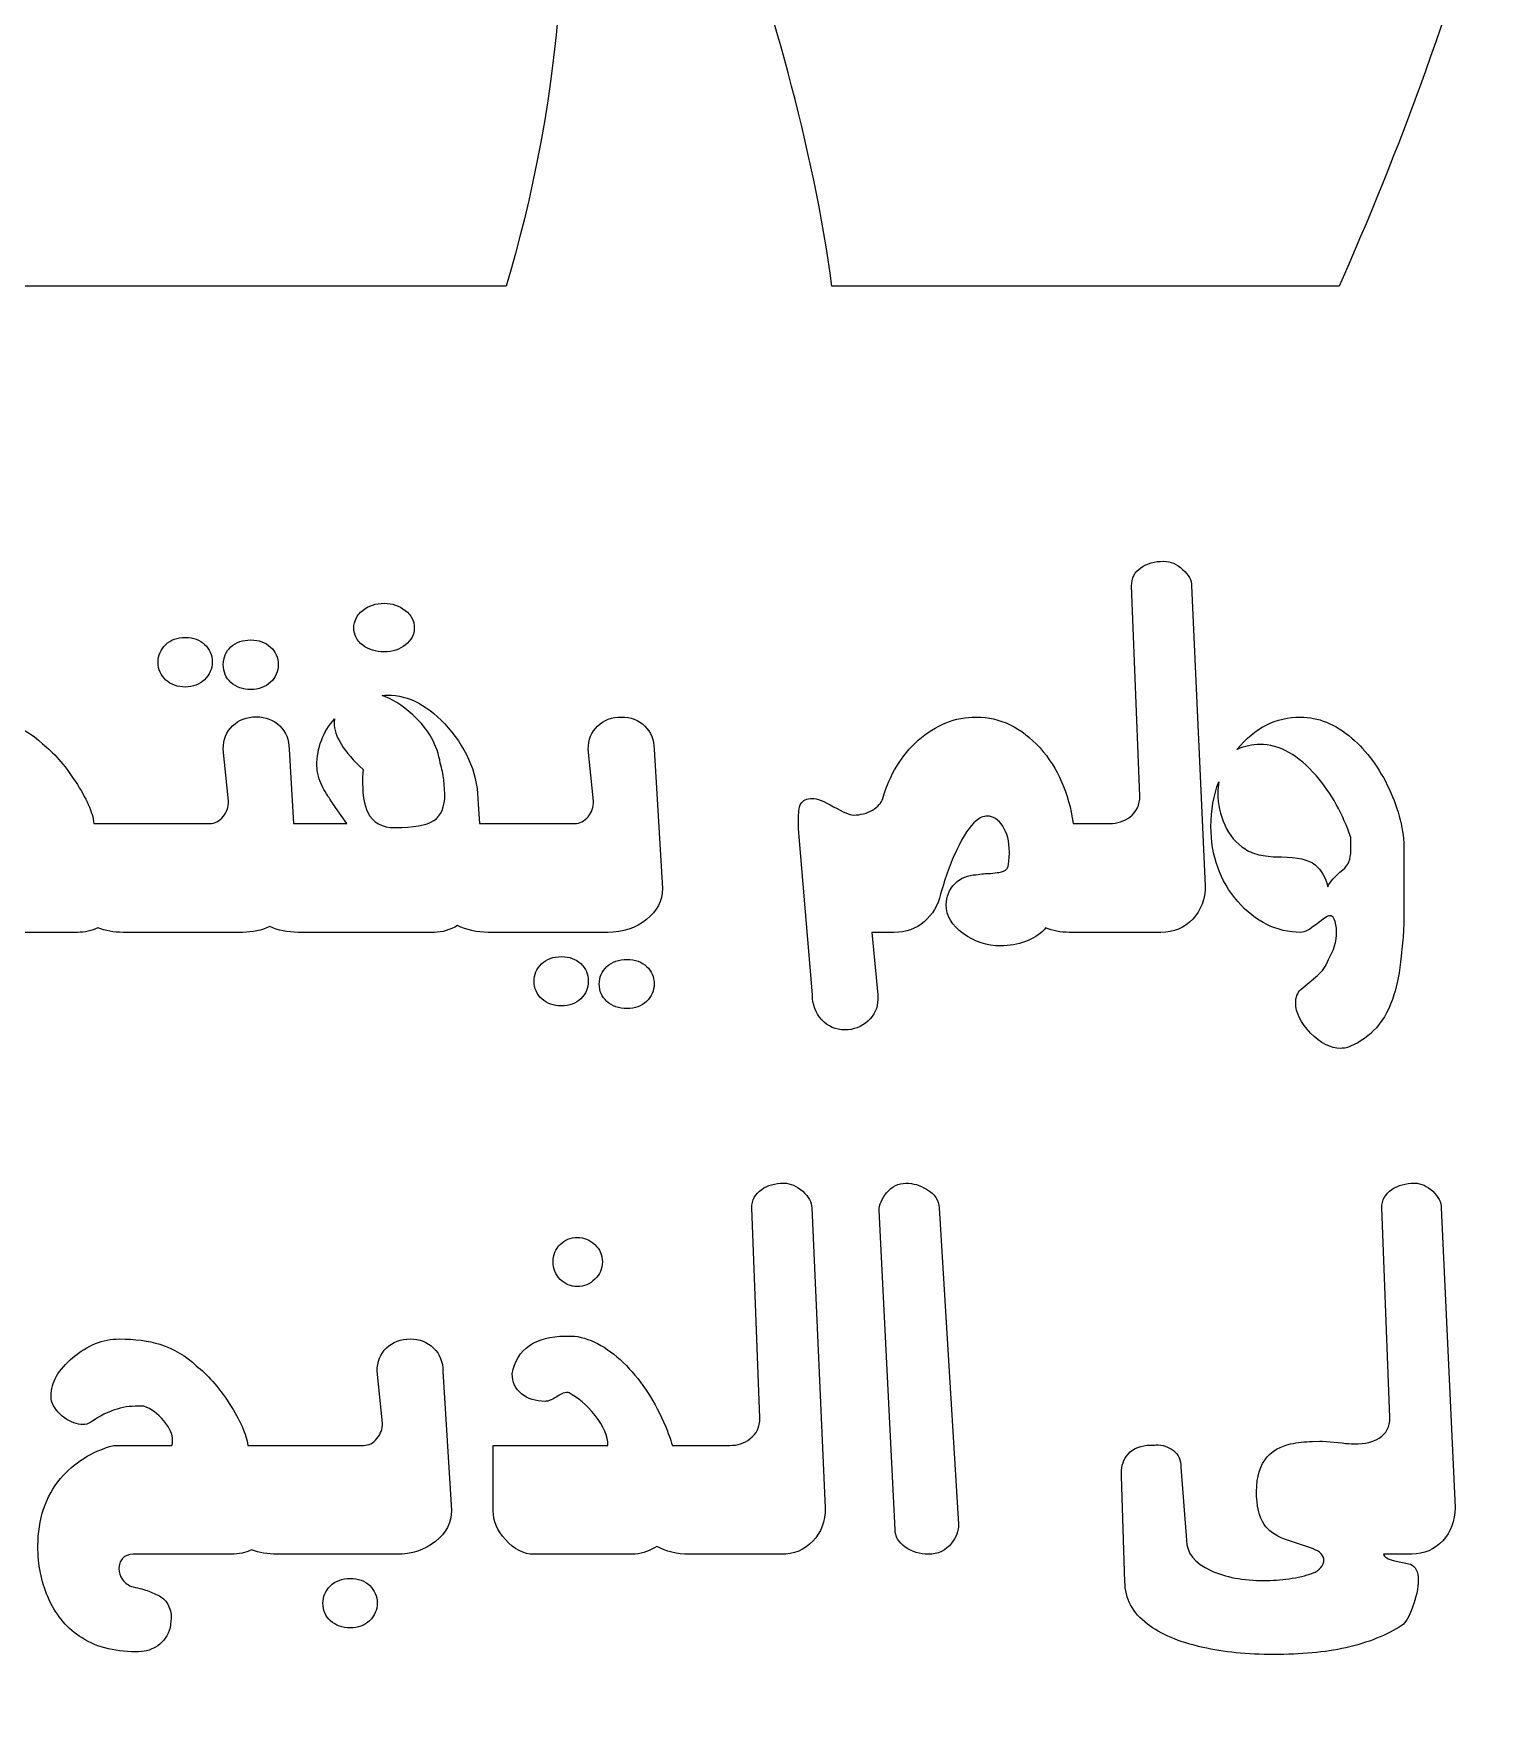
# Model space of a CAD drawing. Extents: x -11 to 3328, y 13 to 1701.
# Drawn here: x 2905.8 to 3013.3, y 913.3 to 1039.3 of the extents above; entities that cross this region are included whole.
import ezdxf

# ---------------------------------------------------------------- set-up
doc = ezdxf.new("R2010")
doc.units = 0
doc.layers.add('H0107_Printing_Least_5', color=7, linetype='CONTINUOUS')

msp = doc.modelspace()

# ---------------------------------------------------------------- linework, layer by layer
at = {"layer": 'H0107_Printing_Least_5', "color": 1}
for points in [[(2940.911426, 1020.602074), (2892.968428, 1020.602074)], [(3002.747425, 1020.602074), (2965.090426, 1020.602074)], [(2987.957425, 982.734075), (2987.346425, 998.330075)], [(2991.803425, 998.332075), (2992.810425, 976.066076)], [(2920.302427, 982.342075), (2919.906427, 986.212075)], [(2924.792427, 986.213075), (2925.126427, 980.688075), (2929.083427, 980.688075), (2928.241427, 981.878075)], [(2947.404426, 982.338075), (2947.008426, 986.200075)], [(2951.894426, 986.200075), (2952.521426, 975.851076)], [(2930.285427, 984.699075), (2930.247427, 984.119075), (2930.247427, 983.619075)], [(2936.356427, 982.885075), (2936.280427, 983.927075)], [(2938.821427, 982.131075), (2938.930427, 980.688075), (2945.985426, 980.688075)], [(2910.300427, 980.688075), (2912.166427, 980.688075), (2918.883427, 980.688075)], [(2963.645426, 967.961076), (2962.621426, 980.291075), (2962.621426, 980.720075), (2962.621426, 981.150075)], [(2983.006425, 980.688075), (2985.712425, 980.688075)], [(3003.622425, 978.686076), (3003.622425, 979.115076), (3003.622425, 979.640076)], [(2978.202426, 977.676076), (2978.252426, 978.149076), (2978.268426, 978.558076)], [(3007.565425, 978.697076), (3007.565425, 974.144076)], [(2980.942425, 972.930076), (2980.876425, 972.814076)], [(2909.079427, 972.600076), (2901.981427, 972.600076), (2901.783427, 972.600076)], [(2921.342427, 972.600076), (2912.463427, 972.600076)], [(2935.569427, 972.600076), (2925.468427, 972.600076)], [(2948.444426, 972.600076), (2939.564427, 972.600076)], [(2969.702426, 972.600076), (2968.068426, 972.600076), (2968.497426, 967.956076), (2968.497426, 967.775076), (2968.497426, 967.609076)], [(2989.525425, 972.600076), (2982.708425, 972.600076)], [(2999.907425, 968.357076), (3001.145425, 969.397076)], [(2959.750426, 936.539077), (2959.139426, 952.133076)], [(2963.596426, 952.133076), (2964.603426, 929.852077)], [(2969.785426, 928.234077), (2968.597426, 951.937076)], [(2973.050426, 952.134076), (2974.491426, 928.647077)], [(3006.526425, 936.553077), (3005.915425, 952.134076)], [(3010.339425, 952.134076), (3011.362425, 929.869077)], [(2945.292426, 942.611076), (2945.986426, 942.611076)], [(2931.725427, 936.141077), (2931.329427, 940.003076)], [(2936.214427, 940.003076), (2936.842427, 929.654077)], [(2907.149427, 937.770077), (2907.132427, 937.952077), (2907.116427, 938.182077)], [(2914.015427, 937.395077), (2913.536427, 937.395077), (2913.372427, 937.395077)], [(2911.770427, 934.490077), (2916.078427, 934.490077), (2916.128427, 934.623077), (2916.145427, 934.858077)], [(2921.723427, 934.490077), (2923.588427, 934.490077), (2930.305427, 934.490077)], [(2939.945427, 929.654077), (2939.945427, 934.490077), (2948.462426, 934.490077)], [(2953.249426, 934.490077), (2957.506426, 934.490077)], [(2988.749425, 934.506077), (2988.914425, 934.506077)], [(3000.782425, 934.771077), (3001.310425, 934.803077), (3001.492425, 934.803077), (3002.977425, 934.672077)], [(2986.851425, 924.356077), (2986.587425, 932.196077), (2986.587425, 932.444077)], [(2991.010425, 932.873077), (2991.423425, 927.443077)], [(3000.782425, 926.832077), (2998.702425, 927.524077)], [(2920.502427, 926.403077), (2913.404427, 926.403077), (2913.206427, 926.403077)], [(2932.765427, 926.403077), (2923.885427, 926.403077)], [(2950.492426, 926.403077), (2942.982426, 926.403077)], [(2961.318426, 926.403077), (2954.502426, 926.403077)], [(3008.144425, 926.419077), (3006.047425, 926.419077)], [(3006.856425, 925.924077), (3008.044425, 925.676077)], [(2914.379427, 923.669077), (2915.055427, 923.372077)], [(2916.046427, 921.643077), (2915.996427, 921.231077)]]:
    msp.add_lwpolyline(points, dxfattribs=at)
for points in [[(2929.594427, 995.212075)], [(2915.070427, 992.670075)], [(2919.906427, 992.489075)], [(2994.264425, 980.576075)], [(2951.333426, 973.549076)], [(2974.843426, 972.509076)], [(2943.550426, 967.657076)], [(2947.817426, 968.754076)], [(2944.921426, 949.420076)], [(2940.853426, 927.492077)], [(3006.856425, 925.924077)], [(2931.329427, 922.771077)]]:
    msp.add_lwpolyline(points, close=True, dxfattribs=at)
for points in [[(3019.366425, 1085.010073), (3020.978424, 1070.288073), (3011.252425, 1039.480074), (3002.747425, 1020.602074)], [(2941.109426, 1075.670073), (2948.072426, 1053.396074), (2944.595426, 1032.975074), (2940.911426, 1020.602074)], [(2965.090426, 1020.602074), (2962.378426, 1041.232074), (2952.214426, 1065.294073), (2946.262426, 1075.670073)], [(2987.346425, 998.330075), (2987.346425, 998.913075), (2987.574425, 999.365075), (2988.031425, 999.685075)], [(2988.031425, 999.685075), (2988.488425, 1000.004075), (2989.057425, 1000.163075), (2989.739425, 1000.163075)], [(2989.739425, 1000.163075), (2990.223425, 1000.163075), (2990.688425, 999.963075), (2991.135425, 999.562075)], [(2991.135425, 999.562075), (2991.580425, 999.159075), (2991.803425, 998.750075), (2991.803425, 998.332075)], [(2793.42343, 996.903075), (2793.42343, 869.308078), (2911.967427, 780.97908), (3039.562424, 780.97908)], [(2930.254427, 996.508075), (2930.695427, 996.865075), (2931.229427, 997.044075), (2931.856427, 997.044075)], [(2931.856427, 997.044075), (2932.449427, 997.044075), (2932.969427, 996.865075), (2933.416427, 996.508075)], [(2929.594427, 995.212075), (2929.594427, 995.718075), (2929.815427, 996.150075), (2930.254427, 996.508075)], [(2933.416427, 996.508075), (2933.861427, 996.150075), (2934.084427, 995.718075), (2934.084427, 995.212075)], [(2915.623427, 993.966075), (2915.991427, 994.324075), (2916.484427, 994.502075), (2917.100427, 994.502075)], [(2917.100427, 994.502075), (2917.683427, 994.502075), (2918.156427, 994.326075), (2918.520427, 993.974075)], [(2920.475427, 993.801075), (2920.855427, 994.148075), (2921.347427, 994.321075), (2921.953427, 994.321075)], [(2921.953427, 994.321075), (2922.547427, 994.321075), (2923.034427, 994.144075), (2923.414427, 993.792075)], [(2930.254427, 993.933075), (2929.815427, 994.269075), (2929.594427, 994.695075), (2929.594427, 995.212075)], [(2934.084427, 995.212075), (2934.084427, 994.717075), (2933.867427, 994.296075), (2933.432427, 993.950075)], [(2915.070427, 992.670075), (2915.070427, 993.177075), (2915.254427, 993.608075), (2915.623427, 993.966075)], [(2918.520427, 993.974075), (2918.894427, 993.644075), (2919.081427, 993.209075), (2919.081427, 992.670075)], [(2919.906427, 992.489075), (2919.906427, 993.017075), (2920.096427, 993.454075), (2920.475427, 993.801075)], [(2923.414427, 993.792075), (2923.793427, 993.440075), (2923.983427, 993.005075), (2923.983427, 992.489075)], [(2931.856427, 993.430075), (2931.229427, 993.430075), (2930.695427, 993.597075), (2930.254427, 993.933075)], [(2933.432427, 993.950075), (2932.997427, 993.602075), (2932.471427, 993.430075), (2931.856427, 993.430075)], [(2915.639427, 991.342075), (2915.260427, 991.688075), (2915.070427, 992.131075), (2915.070427, 992.670075)], [(2919.081427, 992.670075), (2919.081427, 992.164075), (2918.891427, 991.730075), (2918.511427, 991.366075)], [(2920.475427, 991.160075), (2920.096427, 991.506075), (2919.906427, 991.949075), (2919.906427, 992.489075)], [(2923.983427, 992.489075), (2923.983427, 991.971075), (2923.793427, 991.534075), (2923.414427, 991.176075)], [(2917.100427, 990.822075), (2916.506427, 990.822075), (2916.019427, 990.995075), (2915.639427, 991.342075)], [(2918.511427, 991.366075), (2918.132427, 991.003075), (2917.661427, 990.822075), (2917.100427, 990.822075)], [(2921.953427, 990.640075), (2921.347427, 990.640075), (2920.855427, 990.814075), (2920.475427, 991.160075)], [(2923.414427, 991.176075), (2923.034427, 990.818075), (2922.547427, 990.640075), (2921.953427, 990.640075)], [(2931.690427, 990.192075), (2931.824427, 990.200075), (2931.949427, 990.227075), (2932.087427, 990.227075)], [(2933.974427, 988.748075), (2933.163427, 989.491075), (2932.404427, 989.960075), (2931.690427, 990.192075)], [(2932.087427, 990.227075), (2933.682427, 990.227075), (2935.190427, 989.413075), (2936.609427, 987.782075)], [(2903.780427, 988.198075), (2904.826427, 987.867075), (2905.722427, 987.334075), (2906.471427, 986.596075)], [(2919.906427, 986.212075), (2919.906427, 986.918075), (2920.137427, 987.493075), (2920.600427, 987.940075)], [(2920.600427, 987.940075), (2921.061427, 988.387075), (2921.650427, 988.610075), (2922.365427, 988.610075)], [(2922.365427, 988.610075), (2923.058427, 988.610075), (2923.637427, 988.384075), (2924.098427, 987.932075)], [(2924.098427, 987.932075), (2924.561427, 987.480075), (2924.792427, 986.908075), (2924.792427, 986.213075)], [(2926.855427, 984.970075), (2926.855427, 986.320075), (2927.302427, 987.477075), (2928.161427, 988.458075)], [(2928.161427, 988.458075), (2928.150427, 988.363075), (2928.134427, 988.271075), (2928.134427, 988.170075)], [(2928.134427, 988.170075), (2928.134427, 987.167075), (2928.852427, 986.010075), (2930.285427, 984.699075)], [(2936.010427, 985.162075), (2935.831427, 986.472075), (2935.153427, 987.667075), (2933.974427, 988.748075)], [(2936.609427, 987.782075), (2938.083427, 986.108075), (2938.821427, 984.223075), (2938.821427, 982.131075)], [(2947.008426, 986.200075), (2947.008426, 986.904075), (2947.239426, 987.480075), (2947.701426, 987.925075)], [(2947.701426, 987.925075), (2948.163426, 988.370075), (2948.752426, 988.593075), (2949.468426, 988.593075)], [(2949.468426, 988.593075), (2950.160426, 988.593075), (2950.739426, 988.368075), (2951.200426, 987.917075)], [(2951.200426, 987.917075), (2951.663426, 987.465075), (2951.894426, 986.893075), (2951.894426, 986.200075)], [(2971.501426, 986.864075), (2972.810426, 988.017075), (2974.246426, 988.593075), (2975.809426, 988.593075)], [(2975.809426, 988.593075), (2977.580426, 988.593075), (2979.160426, 987.828075), (2980.546425, 986.299075)], [(2995.190425, 986.200075), (2996.491425, 987.795075), (2998.058425, 988.593075), (2999.891425, 988.593075)], [(2999.891425, 988.593075), (3001.187425, 988.593075), (3002.455425, 988.071075), (3003.696425, 987.026075)], [(2906.471427, 986.596075), (2907.285427, 985.991075), (2908.102427, 985.061075), (2908.922427, 983.806075)], [(2968.877426, 982.550075), (2969.382426, 984.306075), (2970.258426, 985.744075), (2971.501426, 986.864075)], [(2996.876425, 986.552075), (2996.310425, 986.552075), (2995.744425, 986.425075), (2995.179425, 986.186075)], [(3001.063425, 984.214075), (2999.733425, 985.773075), (2998.338425, 986.552075), (2996.876425, 986.552075)], [(3003.696425, 987.026075), (3004.815425, 986.059075), (3005.740425, 984.799075), (3006.470425, 983.249075)], [(2980.546425, 986.299075), (2981.866425, 984.814075), (2982.686425, 982.943075), (2983.006425, 980.688075)], [(2995.179425, 986.186075), (2995.183425, 986.191075), (2995.186425, 986.196075), (2995.190425, 986.200075)], [(2927.300427, 983.366075), (2927.003427, 983.950075), (2926.855427, 984.485075), (2926.855427, 984.970075)], [(2936.280427, 983.927075), (2936.227427, 984.338075), (2936.138427, 984.750075), (2936.010427, 985.162075)], [(3002.541425, 982.092075), (3002.110425, 982.870075), (3001.616425, 983.578075), (3001.063425, 984.214075)], [(2908.922427, 983.806075), (2909.742427, 982.552075), (2910.201427, 981.513075), (2910.300427, 980.688075)], [(2927.663427, 982.729075), (2927.520427, 982.944075), (2927.399427, 983.157075), (2927.300427, 983.366075)], [(2928.241427, 981.878075), (2927.999427, 982.230075), (2927.806427, 982.514075), (2927.663427, 982.729075)], [(2930.247427, 983.619075), (2930.247427, 982.796075), (2930.375427, 982.088075), (2930.632427, 981.497075)], [(2935.531427, 980.898075), (2936.080427, 981.245075), (2936.356427, 981.908075), (2936.356427, 982.885075)], [(2987.214425, 981.166075), (2987.710425, 981.540075), (2987.957425, 982.063075), (2987.957425, 982.734075)], [(2993.239425, 980.472075), (2993.239425, 981.670075), (2993.434425, 982.774075), (2993.812425, 983.789075)], [(2993.812425, 983.789075), (2993.776425, 983.523075), (2993.751425, 983.239075), (2993.751425, 982.919075)], [(2993.751425, 982.919075), (2993.751425, 982.127075), (2993.922425, 981.347075), (2994.264425, 980.576075)], [(3006.470425, 983.249075), (3007.200425, 981.699075), (3007.565425, 980.181075), (3007.565425, 978.697076)], [(2919.890427, 981.192075), (2920.165427, 981.528075), (2920.302427, 981.911075), (2920.302427, 982.342075)], [(2930.632427, 981.497075), (2931.016427, 980.751075), (2931.694427, 980.379075), (2932.668427, 980.379075)], [(2946.992426, 981.191075), (2947.267426, 981.526075), (2947.404426, 981.908075), (2947.404426, 982.338075)], [(2962.621426, 981.150075), (2962.621426, 981.633075), (2962.676426, 981.969075), (2962.786426, 982.157075)], [(2962.786426, 982.157075), (2962.940426, 982.420075), (2963.226426, 982.552075), (2963.645426, 982.552075)], [(2963.645426, 982.552075), (2963.985426, 982.552075), (2964.511426, 982.346075), (2965.221426, 981.933075)], [(2965.221426, 981.933075), (2965.931426, 981.521075), (2966.417426, 981.315075), (2966.681426, 981.315075)], [(2966.681426, 981.315075), (2967.232426, 981.315075), (2967.707426, 981.438075), (2968.109426, 981.685075)], [(2968.109426, 981.685075), (2968.510426, 981.932075), (2968.767426, 982.220075), (2968.877426, 982.550075)], [(3003.622425, 979.640076), (3003.333425, 980.495075), (3002.973425, 981.313075), (3002.541425, 982.092075)], [(2918.883427, 980.688075), (2919.279427, 980.688075), (2919.615427, 980.855075), (2919.890427, 981.192075)], [(2932.668427, 980.379075), (2934.026427, 980.379075), (2934.979427, 980.552075), (2935.531427, 980.898075)], [(2945.985426, 980.688075), (2946.381426, 980.688075), (2946.717426, 980.855075), (2946.992426, 981.191075)], [(2975.809426, 980.885075), (2975.347426, 980.512075), (2974.857426, 979.780076), (2974.340426, 978.690076)], [(2976.617426, 981.232075), (2976.342426, 981.232075), (2976.073426, 981.117075), (2975.809426, 980.885075)], [(2977.781426, 980.490075), (2977.457426, 980.984075), (2977.069426, 981.232075), (2976.617426, 981.232075)], [(2978.268426, 978.558076), (2978.268426, 979.351076), (2978.106426, 979.994076), (2977.781426, 980.490075)], [(2985.712425, 980.688075), (2986.296425, 980.688075), (2986.796425, 980.847075), (2987.214425, 981.166075)], [(2995.228425, 974.894076), (2993.901425, 976.423076), (2993.239425, 978.283076), (2993.239425, 980.472075)], [(2994.264425, 980.576075), (2994.605425, 979.806076), (2995.106425, 979.212076), (2995.765425, 978.794076)], [(2974.340426, 978.690076), (2973.911426, 977.777076), (2973.520426, 976.693076), (2973.168426, 975.438076)], [(2977.823426, 977.137076), (2978.076426, 977.235076), (2978.202426, 977.414076), (2978.202426, 977.676076)], [(2995.765425, 978.794076), (2996.117425, 978.573076), (2996.512425, 978.419076), (2996.954425, 978.331076)], [(2996.954425, 978.331076), (2997.394425, 978.243076), (2997.900425, 978.200076), (2998.472425, 978.200076)], [(2998.472425, 978.200076), (2999.660425, 978.200076), (3000.490425, 978.003076), (3000.964425, 977.614076)], [(3003.028425, 977.238076), (3003.424425, 977.567076), (3003.622425, 978.050076), (3003.622425, 978.686076)], [(2974.232426, 976.215076), (2974.667426, 976.654076), (2975.193426, 976.875076), (2975.809426, 976.875076)], [(2975.809426, 976.875076), (2976.172426, 976.941076), (2976.524426, 976.974076), (2976.865426, 976.974076)], [(2976.865426, 976.974076), (2977.371426, 977.028076), (2977.691426, 977.083076), (2977.823426, 977.137076)], [(3000.964425, 977.614076), (3001.438425, 977.223076), (3001.751425, 976.681076), (3001.905425, 975.988076)], [(3001.905425, 975.988076), (3002.059425, 976.339076), (3002.434425, 976.756076), (3003.028425, 977.238076)], [(2952.521426, 975.851076), (2952.521426, 974.949076), (2952.125426, 974.181076), (2951.333426, 973.549076)], [(2973.168426, 975.438076), (2972.970426, 974.602076), (2972.565426, 973.920076), (2971.955426, 973.392076)], [(2973.581426, 974.647076), (2973.581426, 975.252076), (2973.798426, 975.774076), (2974.232426, 976.215076)], [(2992.810425, 976.066076), (2992.810425, 975.059076), (2992.501425, 974.230076), (2991.885425, 973.578076)], [(2974.843426, 972.509076), (2974.001426, 973.120076), (2973.581426, 973.832076), (2973.581426, 974.647076)], [(2999.907425, 972.600076), (2998.113425, 972.600076), (2996.553425, 973.364076), (2995.228425, 974.894076)], [(3007.565425, 974.144076), (3007.565425, 973.562076), (3007.551425, 973.042076), (3007.524425, 972.585076)], [(2910.587427, 972.932076), (2910.136427, 972.715076), (2909.635427, 972.600076), (2909.079427, 972.600076)], [(2912.463427, 972.600076), (2911.772427, 972.600076), (2911.149427, 972.714076), (2910.587427, 972.932076)], [(2923.351427, 973.025076), (2922.752427, 972.750076), (2922.088427, 972.600076), (2921.342427, 972.600076)], [(2925.468427, 972.600076), (2924.669427, 972.600076), (2923.967427, 972.746076), (2923.351427, 973.025076)], [(2937.298427, 973.113076), (2936.737427, 972.773076), (2936.161427, 972.600076), (2935.569427, 972.600076)], [(2939.564427, 972.600076), (2938.708427, 972.600076), (2937.957427, 972.777076), (2937.298427, 973.113076)], [(2951.333426, 973.549076), (2950.540426, 972.915076), (2949.577426, 972.600076), (2948.444426, 972.600076)], [(2971.955426, 973.392076), (2971.344426, 972.864076), (2970.593426, 972.600076), (2969.702426, 972.600076)], [(2980.876425, 972.814076), (2980.491425, 972.430076), (2980.018425, 972.129076), (2979.457426, 971.914076)], [(2982.708425, 972.600076), (2982.092425, 972.600076), (2981.503425, 972.709076), (2980.942425, 972.930076)], [(2991.885425, 973.578076), (2991.269425, 972.926076), (2990.482425, 972.600076), (2989.525425, 972.600076)], [(3001.095425, 973.219076), (3000.589425, 972.806076), (3000.193425, 972.600076), (2999.907425, 972.600076)], [(3002.052425, 973.838076), (3001.920425, 973.838076), (3001.601425, 973.631076), (3001.095425, 973.219076)], [(3001.953425, 970.586076), (3002.361425, 971.235076), (3002.564425, 971.923076), (3002.564425, 972.649076)], [(3002.366425, 973.640076), (3002.311425, 973.771076), (3002.206425, 973.838076), (3002.052425, 973.838076)], [(3002.564425, 972.649076), (3002.564425, 973.012076), (3002.499425, 973.342076), (3002.366425, 973.640076)], [(2977.608426, 971.592076), (2976.607426, 971.592076), (2975.685426, 971.898076), (2974.843426, 972.509076)], [(2979.457426, 971.914076), (2978.895426, 971.700076), (2978.280426, 971.592076), (2977.608426, 971.592076)], [(3007.524425, 972.585076), (3007.496425, 972.129076), (3007.444425, 971.544076), (3007.367425, 970.829076)], [(2942.980426, 968.968076), (2942.980426, 969.464076), (2943.165426, 969.893076), (2943.534426, 970.256076)], [(2943.534426, 970.256076), (2943.902426, 970.619076), (2944.394426, 970.801076), (2945.011426, 970.801076)], [(2945.011426, 970.801076), (2945.605426, 970.801076), (2946.086426, 970.625076), (2946.455426, 970.273076)], [(2946.455426, 970.273076), (2946.824426, 969.920076), (2947.008426, 969.486076), (2947.008426, 968.968076)], [(2948.378426, 970.058076), (2948.785426, 970.410076), (2949.286426, 970.586076), (2949.880426, 970.586076)], [(2949.880426, 970.586076), (2950.485426, 970.586076), (2950.969426, 970.410076), (2951.333426, 970.058076)], [(3001.145425, 969.397076), (3001.519425, 969.684076), (3001.789425, 970.080076), (3001.953425, 970.586076)], [(3007.367425, 970.829076), (3007.246425, 969.641076), (3007.065425, 968.685076), (3006.822425, 967.959076)], [(2943.550426, 967.657076), (2943.170426, 968.003076), (2942.980426, 968.440076), (2942.980426, 968.968076)], [(2947.008426, 968.968076), (2947.008426, 968.473076), (2946.821426, 968.039076), (2946.447426, 967.665076)], [(2947.817426, 968.754076), (2947.817426, 969.260076), (2948.004426, 969.695076), (2948.378426, 970.058076)], [(2951.333426, 970.058076), (2951.706426, 969.727076), (2951.894426, 969.294076), (2951.894426, 968.754076)], [(2945.011426, 967.137076), (2944.417426, 967.137076), (2943.929426, 967.309076), (2943.550426, 967.657076)], [(2946.447426, 967.665076), (2946.073426, 967.313076), (2945.594426, 967.137076), (2945.011426, 967.137076)], [(2948.378426, 967.467076), (2948.004426, 967.819076), (2947.817426, 968.248076), (2947.817426, 968.754076)], [(2951.894426, 968.754076), (2951.894426, 968.258076), (2951.706426, 967.833076), (2951.333426, 967.475076)], [(2964.335426, 966.113076), (2963.874426, 966.619076), (2963.645426, 967.235076), (2963.645426, 967.961076)], [(2968.497426, 967.609076), (2968.497426, 966.984076), (2968.253426, 966.452076), (2967.765426, 966.012076)], [(2999.527425, 967.384076), (2999.527425, 967.769076), (2999.654425, 968.094076), (2999.907425, 968.357076)], [(3006.822425, 967.959076), (3006.537425, 967.002076), (3006.102425, 966.188076), (3005.519425, 965.517076)], [(2949.880426, 966.939076), (2949.286426, 966.939076), (2948.785426, 967.115076), (2948.378426, 967.467076)], [(2951.333426, 967.475076), (2950.958426, 967.117076), (2950.474426, 966.939076), (2949.880426, 966.939076)], [(3000.633425, 965.122076), (2999.895425, 965.882076), (2999.527425, 966.636076), (2999.527425, 967.384076)], [(2966.062426, 965.354076), (2965.372426, 965.354076), (2964.796426, 965.607076), (2964.335426, 966.113076)], [(2967.765426, 966.012076), (2967.277426, 965.573076), (2966.709426, 965.354076), (2966.062426, 965.354076)], [(3002.878425, 963.983076), (3002.119425, 963.983076), (3001.370425, 964.363076), (3000.633425, 965.122076)], [(3005.519425, 965.517076), (3004.990425, 964.924076), (3004.346425, 964.462076), (3003.587425, 964.133076)], [(3003.266425, 964.025076), (3003.161425, 963.998076), (3003.031425, 963.983076), (3002.878425, 963.983076)], [(3003.587425, 964.133076), (3003.478425, 964.088076), (3003.370425, 964.052076), (3003.266425, 964.025076)], [(2959.883426, 953.504076), (2960.300426, 953.812076), (2960.850426, 953.966076), (2961.532426, 953.966076)], [(2961.532426, 953.966076), (2962.017426, 953.966076), (2962.481426, 953.766076), (2962.928426, 953.363076)], [(2969.166426, 953.273076), (2969.545426, 953.736076), (2970.021426, 953.966076), (2970.593426, 953.966076)], [(2970.593426, 953.966076), (2970.868426, 953.966076), (2971.125426, 953.930076), (2971.367426, 953.859076)], [(2971.367426, 953.859076), (2971.610426, 953.788076), (2971.862426, 953.675076), (2972.126426, 953.521076)], [(3006.674425, 953.505076), (3007.125425, 953.812076), (3007.687425, 953.966076), (3008.358425, 953.966076)], [(3008.358425, 953.966076), (3008.842425, 953.966076), (3009.293425, 953.766076), (3009.711425, 953.364076)], [(2959.139426, 952.133076), (2959.139426, 952.694076), (2959.387426, 953.152076), (2959.883426, 953.504076)], [(2962.928426, 953.363076), (2963.373426, 952.962076), (2963.596426, 952.551076), (2963.596426, 952.133076)], [(2968.597426, 951.937076), (2968.597426, 952.366076), (2968.787426, 952.811076), (2969.166426, 953.273076)], [(2972.126426, 953.521076), (2972.741426, 953.169076), (2973.050426, 952.706076), (2973.050426, 952.134076)], [(3005.915425, 952.134076), (3005.915425, 952.696076), (3006.168425, 953.152076), (3006.674425, 953.505076)], [(3009.711425, 953.364076), (3010.129425, 952.962076), (3010.339425, 952.552076), (3010.339425, 952.134076)], [(2944.401426, 948.124076), (2944.401426, 948.641076), (2944.574426, 949.073076), (2944.921426, 949.420076)], [(2944.921426, 949.420076), (2945.268426, 949.766076), (2945.689426, 949.939076), (2946.184426, 949.939076)], [(2946.184426, 949.939076), (2946.679426, 949.939076), (2947.114426, 949.763076), (2947.487426, 949.411076)], [(2947.487426, 949.411076), (2947.861426, 949.058076), (2948.049426, 948.629076), (2948.049426, 948.124076)], [(2944.913426, 946.820076), (2944.572426, 947.193076), (2944.401426, 947.628076), (2944.401426, 948.124076)], [(2948.049426, 948.124076), (2948.049426, 947.617076), (2947.864426, 947.185076), (2947.496426, 946.828076)], [(2946.184426, 946.291076), (2945.711426, 946.291076), (2945.287426, 946.467076), (2944.913426, 946.820076)], [(2947.496426, 946.828076), (2947.127426, 946.470076), (2946.690426, 946.291076), (2946.184426, 946.291076)], [(2908.741427, 941.022076), (2909.825427, 941.938076), (2910.972427, 942.396076), (2912.183427, 942.396076)], [(2912.183427, 942.396076), (2913.339427, 942.396076), (2914.345427, 942.264076), (2915.204427, 942.000076)], [(2932.022427, 941.728076), (2932.484427, 942.173076), (2933.073427, 942.396076), (2933.789427, 942.396076)], [(2933.789427, 942.396076), (2934.481427, 942.396076), (2935.059427, 942.171076), (2935.521427, 941.720076)], [(2942.643426, 941.909076), (2943.331426, 942.377076), (2944.214426, 942.611076), (2945.292426, 942.611076)], [(2945.986426, 942.611076), (2947.306426, 942.424076), (2948.588426, 941.691076), (2949.832426, 940.414076)], [(2915.204427, 942.000076), (2916.249427, 941.670076), (2917.145427, 941.136076), (2917.894427, 940.399076)], [(2931.329427, 940.003076), (2931.329427, 940.707076), (2931.560427, 941.282076), (2932.022427, 941.728076)], [(2935.521427, 941.720076), (2935.984427, 941.268076), (2936.214427, 940.696076), (2936.214427, 940.003076)], [(2941.364426, 939.805077), (2941.529426, 940.740076), (2941.956426, 941.441076), (2942.643426, 941.909076)], [(2907.116427, 938.182077), (2907.116427, 939.159077), (2907.658427, 940.105076), (2908.741427, 941.022076)], [(2917.894427, 940.399076), (2918.708427, 939.794077), (2919.526427, 938.864077), (2920.345427, 937.609077)], [(2949.832426, 940.414076), (2951.009426, 939.202077), (2951.974426, 937.703077), (2952.728426, 935.919077)], [(2942.049426, 938.324077), (2941.593426, 938.701077), (2941.364426, 939.194077), (2941.364426, 939.805077)], [(2908.123427, 936.543077), (2907.650427, 936.878077), (2907.324427, 937.287077), (2907.149427, 937.770077)], [(2913.372427, 937.395077), (2912.755427, 937.395077), (2912.156427, 937.275077), (2911.572427, 937.037077)], [(2915.492427, 936.318077), (2915.057427, 936.847077), (2914.565427, 937.206077), (2914.015427, 937.395077)], [(2920.345427, 937.609077), (2921.165427, 936.355077), (2921.624427, 935.315077), (2921.723427, 934.490077)], [(2943.791426, 937.759077), (2943.086426, 937.759077), (2942.506426, 937.947077), (2942.049426, 938.324077)], [(2944.847426, 938.215077), (2944.385426, 937.910077), (2944.032426, 937.759077), (2943.791426, 937.759077)], [(2945.375426, 938.418077), (2945.221426, 938.418077), (2945.045426, 938.351077), (2944.847426, 938.215077)], [(2945.573426, 938.385077), (2945.551426, 938.408077), (2945.485426, 938.418077), (2945.375426, 938.418077)], [(2947.512426, 936.711077), (2946.880426, 937.507077), (2946.233426, 938.065077), (2945.573426, 938.385077)], [(2909.477427, 936.041077), (2909.047427, 936.041077), (2908.595427, 936.209077), (2908.123427, 936.543077)], [(2909.988427, 936.156077), (2909.856427, 936.079077), (2909.685427, 936.041077), (2909.477427, 936.041077)], [(2911.572427, 937.037077), (2911.110427, 936.874077), (2910.582427, 936.580077), (2909.988427, 936.156077)], [(2916.145427, 934.858077), (2916.145427, 935.302077), (2915.927427, 935.789077), (2915.492427, 936.318077)], [(2931.313427, 934.993077), (2931.587427, 935.329077), (2931.725427, 935.711077), (2931.725427, 936.141077)], [(2948.462426, 934.490077), (2948.462426, 935.175077), (2948.145426, 935.915077), (2947.512426, 936.711077)], [(2959.007426, 934.969077), (2959.503426, 935.344077), (2959.750426, 935.867077), (2959.750426, 936.539077)], [(3005.733425, 935.034077), (3006.261425, 935.365077), (3006.526425, 935.871077), (3006.526425, 936.553077)], [(2930.305427, 934.490077), (2930.702427, 934.490077), (2931.037427, 934.657077), (2931.313427, 934.993077)], [(2952.728426, 935.919077), (2952.931426, 935.440077), (2953.101426, 934.964077), (2953.249426, 934.490077)], [(2957.506426, 934.490077), (2958.089426, 934.490077), (2958.589426, 934.650077), (2959.007426, 934.969077)], [(3003.885425, 934.605077), (3004.688425, 934.605077), (3005.304425, 934.748077), (3005.733425, 935.034077)], [(2907.826427, 932.033077), (2908.805427, 933.209077), (2910.120427, 934.029077), (2911.770427, 934.490077)], [(2986.587425, 932.444077), (2986.587425, 932.982077), (2986.752425, 933.450077), (2987.083425, 933.846077)], [(2987.083425, 933.846077), (2987.489425, 934.287077), (2988.045425, 934.506077), (2988.749425, 934.506077)], [(2988.914425, 934.506077), (2989.024425, 934.506077), (2989.102425, 934.517077), (2989.145425, 934.540077)], [(2989.145425, 934.540077), (2989.641425, 934.540077), (2990.075425, 934.394077), (2990.450425, 934.102077)], [(2990.450425, 934.102077), (2990.824425, 933.810077), (2991.010425, 933.401077), (2991.010425, 932.873077)], [(2996.622425, 931.074077), (2996.622425, 932.163077), (2996.886425, 933.021077), (2997.415425, 933.648077)], [(2997.415425, 933.648077), (2997.822425, 934.099077), (2998.399425, 934.418077), (2999.148425, 934.605077)], [(2999.148425, 934.605077), (2999.643425, 934.716077), (3000.187425, 934.771077), (3000.782425, 934.771077)], [(3002.977425, 934.672077), (3003.318425, 934.627077), (3003.621425, 934.605077), (3003.885425, 934.605077)], [(2906.142427, 927.021077), (2906.142427, 929.011077), (2906.703427, 930.682077), (2907.826427, 932.033077)], [(2997.200425, 928.614077), (2996.815425, 929.186077), (2996.622425, 930.006077), (2996.622425, 931.074077)], [(2964.603426, 929.852077), (2964.603426, 928.851077), (2964.294426, 928.025077), (2963.679426, 927.376077)], [(3011.362425, 929.869077), (3011.362425, 928.878077), (3011.056425, 928.056077), (3010.446425, 927.401077)], [(2936.842427, 929.654077), (2936.842427, 928.752077), (2936.446427, 927.984077), (2935.653427, 927.352077)], [(2940.853426, 927.492077), (2940.248426, 928.163077), (2939.945427, 928.883077), (2939.945427, 929.654077)], [(2974.491426, 928.647077), (2974.491426, 928.126077), (2974.320426, 927.655077), (2973.979426, 927.234077)], [(2998.702425, 927.524077), (2997.998425, 927.800077), (2997.497425, 928.163077), (2997.200425, 928.614077)], [(2935.653427, 927.352077), (2934.861427, 926.718077), (2933.898427, 926.403077), (2932.765427, 926.403077)], [(2942.982426, 926.403077), (2942.211426, 926.403077), (2941.502426, 926.765077), (2940.853426, 927.492077)], [(2963.679426, 927.376077), (2963.062426, 926.727077), (2962.275426, 926.403077), (2961.318426, 926.403077)], [(2970.545426, 926.944077), (2970.039426, 927.305077), (2969.785426, 927.735077), (2969.785426, 928.234077)], [(2991.423425, 927.443077), (2991.423425, 926.506077), (2992.023425, 925.759077), (2993.222425, 925.197077)], [(3010.446425, 927.401077), (3009.835425, 926.746077), (3009.067425, 926.419077), (3008.144425, 926.419077)], [(2906.868427, 923.262077), (2906.384427, 924.372077), (2906.142427, 925.626077), (2906.142427, 927.021077)], [(2912.423427, 926.089077), (2912.241427, 925.881077), (2912.150427, 925.623077), (2912.150427, 925.316077)], [(2913.206427, 926.403077), (2912.865427, 926.403077), (2912.604427, 926.298077), (2912.423427, 926.089077)], [(2922.010427, 926.735077), (2921.559427, 926.517077), (2921.058427, 926.403077), (2920.502427, 926.403077)], [(2923.885427, 926.403077), (2923.195427, 926.403077), (2922.572427, 926.517077), (2922.010427, 926.735077)], [(2952.097426, 926.985077), (2951.618426, 926.673077), (2951.084426, 926.478077), (2950.492426, 926.403077)], [(2954.502426, 926.403077), (2953.586426, 926.403077), (2952.787426, 926.601077), (2952.097426, 926.985077)], [(2972.246426, 926.403077), (2971.618426, 926.403077), (2971.051426, 926.583077), (2970.545426, 926.944077)], [(2973.979426, 927.234077), (2973.561426, 926.679077), (2972.983426, 926.403077), (2972.246426, 926.403077)], [(3001.624425, 925.973077), (3001.624425, 926.314077), (3001.343425, 926.601077), (3000.782425, 926.832077)], [(3006.047425, 926.419077), (3006.102425, 926.199077), (3006.372425, 926.034077), (3006.856425, 925.924077)], [(2912.150427, 925.316077), (2912.150427, 925.052077), (2912.243427, 924.788077), (2912.431427, 924.525077)], [(2993.222425, 925.197077), (2994.312425, 924.702077), (2995.637425, 924.455077), (2997.200425, 924.455077)], [(2999.040425, 924.586077), (2999.684425, 924.675077), (3000.264425, 924.813077), (3000.782425, 924.999077)], [(3000.782425, 924.999077), (3001.035425, 925.098077), (3001.239425, 925.239077), (3001.393425, 925.420077)], [(3001.393425, 925.420077), (3001.547425, 925.602077), (3001.624425, 925.786077), (3001.624425, 925.973077)], [(3008.044425, 925.676077), (3008.242425, 925.588077), (3008.388425, 925.445077), (3008.482425, 925.247077)], [(3008.482425, 925.247077), (3008.575425, 925.049077), (3008.622425, 924.801077), (3008.622425, 924.504077)], [(2912.431427, 924.525077), (2912.617427, 924.262077), (2912.876427, 924.080077), (2913.206427, 923.981077)], [(2913.206427, 923.981077), (2913.679427, 923.883077), (2914.070427, 923.778077), (2914.379427, 923.669077)], [(2927.301427, 922.771077), (2927.301427, 923.267077), (2927.486427, 923.696077), (2927.855427, 924.058077)], [(2927.855427, 924.058077), (2928.223427, 924.422077), (2928.716427, 924.603077), (2929.332427, 924.603077)], [(2929.332427, 924.603077), (2929.926427, 924.603077), (2930.408427, 924.427077), (2930.776427, 924.075077)], [(2930.776427, 924.075077), (2931.145427, 923.723077), (2931.329427, 923.288077), (2931.329427, 922.771077)], [(2988.518425, 921.220077), (2987.407425, 922.067077), (2986.851425, 923.112077), (2986.851425, 924.356077)], [(2997.200425, 924.455077), (2997.783425, 924.455077), (2998.397425, 924.499077), (2999.040425, 924.586077)], [(3008.622425, 924.504077), (3008.622425, 923.877077), (3008.482425, 923.198077), (3008.201425, 922.466077)], [(2909.196427, 920.327077), (2908.194427, 921.009077), (2907.418427, 921.987077), (2906.868427, 923.262077)], [(2915.055427, 923.372077), (2915.352427, 923.230077), (2915.594427, 923.004077), (2915.781427, 922.697077)], [(2915.781427, 922.697077), (2915.869427, 922.532077), (2915.935427, 922.371077), (2915.979427, 922.211077)], [(2927.871427, 921.459077), (2927.491427, 921.806077), (2927.301427, 922.243077), (2927.301427, 922.771077)], [(2931.329427, 922.771077), (2931.329427, 922.276077), (2931.142427, 921.841077), (2930.768427, 921.467077)], [(3008.201425, 922.466077), (3007.920425, 921.734077), (3007.665425, 921.291077), (3007.434425, 921.137077)], [(2915.996427, 921.231077), (2915.985427, 921.067077), (2915.947427, 920.902077), (2915.880427, 920.737077)], [(2915.979427, 922.211077), (2916.023427, 922.052077), (2916.046427, 921.863077), (2916.046427, 921.643077)], [(2929.332427, 920.939077), (2928.738427, 920.939077), (2928.251427, 921.112077), (2927.871427, 921.459077)], [(2930.768427, 921.467077), (2930.394427, 921.115077), (2929.915427, 920.939077), (2929.332427, 920.939077)], [(2992.628425, 919.486077), (2990.867425, 919.883077), (2989.497425, 920.461077), (2988.518425, 921.220077)], [(3007.434425, 921.137077), (3006.301425, 920.400077), (3004.903425, 919.838077), (3003.241425, 919.453077)], [(2913.404427, 919.156077), (2911.743427, 919.156077), (2910.340427, 919.546077), (2909.196427, 920.327077)], [(2915.880427, 920.737077), (2915.682427, 920.189077), (2915.346427, 919.777077), (2914.873427, 919.503077)], [(2914.873427, 919.503077), (2914.478427, 919.271077), (2913.988427, 919.156077), (2913.404427, 919.156077)], [(2997.910425, 918.958077), (2995.929425, 918.958077), (2994.168425, 919.134077), (2992.628425, 919.486077)], [(3003.241425, 919.453077), (3001.690425, 919.124077), (2999.912425, 918.958077), (2997.910425, 918.958077)]]:
    msp.add_open_spline(points, degree=3, dxfattribs=at)

doc.saveas('drawing.dxf')
